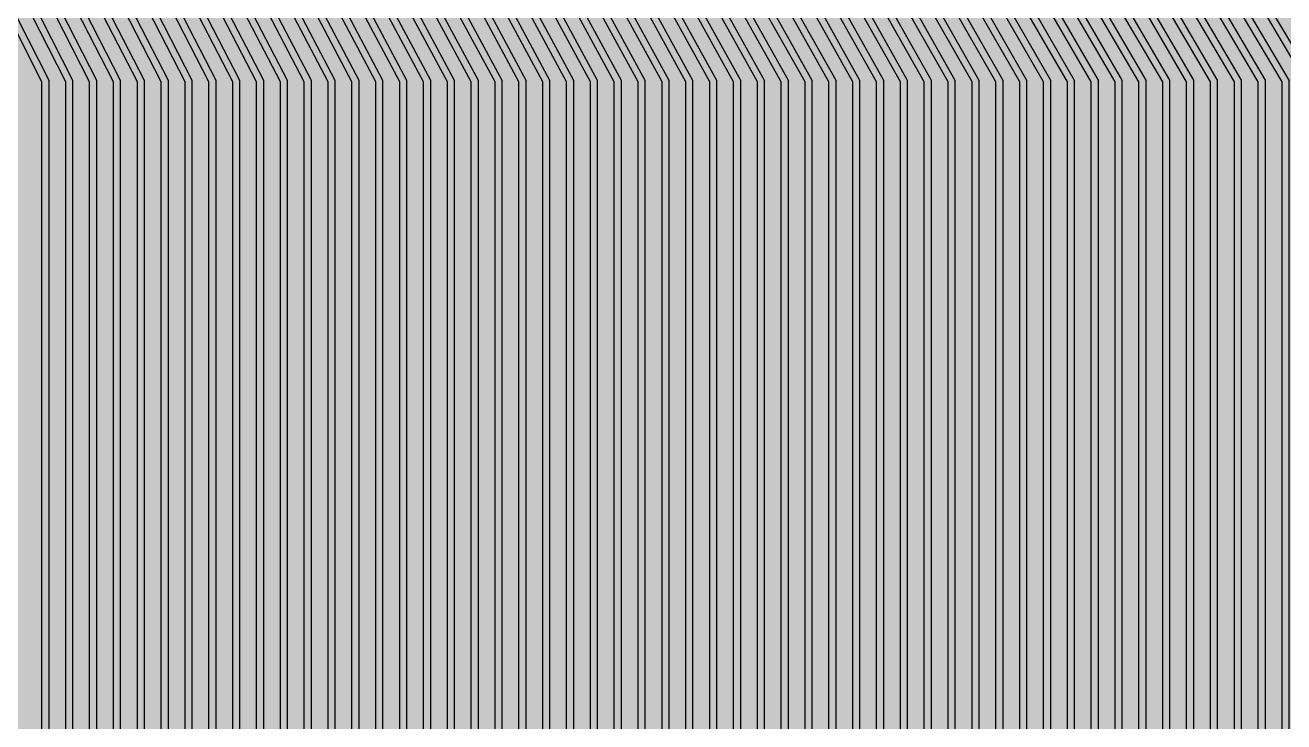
# Model space of a CAD drawing. Header units: metres. Extents: x -7231 to 10969, y -37556 to 1873.
# Drawn here: x 3728.6 to 4098, y -2220.2 to -2015.5 of the extents above; entities that cross this region are included whole.
import ezdxf

# ---------------------------------------------------------------- set-up
doc = ezdxf.new("R2010")
doc.units = ezdxf.units.M
doc.layers.add('Metal1', color=4, linetype='CONTINUOUS')
doc.layers.add('Polyimide', color=7, linetype='CONTINUOUS')

msp = doc.modelspace()

# ---------------------------------------------------------------- hatches: boundary and pattern name
at = {"layer": 'Polyimide'}
msp.add_hatch(color=7, dxfattribs=at).paths.add_polyline_path([(4065.69, -468), (4066.67, -501.99), (4068.51, -535.99), (4071.41, -569.99), (4075.54, -603.99), (4081.04, -637.99), (4088.01, -671.99), (4096.52, -705.98), (4106.62, -739.98), (4118.33, -773.98), (4131.63, -807.98), (4146.49, -841.98), (4162.87, -875.98), (4180.68, -909.97), (4199.83, -943.97), (4220.22, -977.97), (4241.73, -1011.97), (4264.21, -1045.97), (4287.52, -1079.96), (4311.51, -1113.96), (4336.01, -1147.96), (4360.86, -1181.96), (4385.88, -1215.96), (4410.89, -1249.96), (4435.74, -1283.95), (4460.24, -1317.95), (4484.23, -1351.95), (4507.54, -1385.95), (4530.02, -1419.95), (4551.53, -1453.94), (4571.92, -1487.94), (4591.07, -1521.94), (4608.88, -1555.94), (4625.26, -1589.94), (4640.12, -1623.94), (4653.42, -1657.93), (4665.13, -1691.93), (4675.23, -1725.93), (4683.74, -1759.93), (4690.71, -1793.93), (4696.21, -1827.93), (4700.34, -1861.92), (4703.24, -1895.92), (4705.08, -1929.92), (4706.06, -1963.92), (4706.44, -1997.92), (4706.5, -2031.91), (4706.5, -4793.02), (4709.95, -4838.39), (4720.22, -4882.71), (4737.08, -4924.98), (4760.13, -4964.2), (4788.85, -4999.49), (4822.58, -5030.03), (4860.53, -5055.12), (4901.85, -5074.18), (4901.85, -5074.18), (4970.68, -5105.23), (5034.7, -5145.26), (5092.76, -5193.54), (5143.8, -5249.19), (5186.89, -5311.2), (5221.24, -5378.44), (5246.23, -5449.69), (5261.41, -5523.66), (5266.5, -5599), (5261.41, -5674.34), (5246.23, -5748.31), (5221.24, -5819.56), (5186.89, -5886.8), (5143.8, -5948.81), (5092.76, -6004.46), (5034.7, -6052.74), (4970.68, -6092.77), (4901.85, -6123.82), (4860.53, -6142.88), (4822.58, -6167.97), (4788.85, -6198.51), (4760.13, -6233.8), (4737.08, -6273.02), (4720.22, -6315.29), (4709.95, -6359.61), (4706.5, -6404.98), (4706.5, -9221.52), (4709.95, -9266.88), (4720.22, -9311.21), (4737.08, -9353.47), (4760.13, -9392.7), (4788.85, -9427.98), (4822.58, -9458.52), (4860.53, -9483.61), (4901.85, -9502.67), (4970.68, -9533.72), (5034.7, -9573.75), (5092.76, -9622.03), (5143.8, -9677.68), (5186.89, -9739.69), (5221.24, -9806.94), (5246.23, -9878.19), (5261.41, -9952.16), (5266.5, -10027.49), (5261.41, -10102.83), (5246.23, -10176.8), (5221.24, -10248.05), (5186.89, -10315.3), (5143.8, -10377.31), (5092.76, -10432.96), (5034.7, -10481.24), (4970.68, -10521.27), (4901.85, -10552.32), (4860.53, -10571.38), (4822.58, -10596.46), (4788.85, -10627), (4760.13, -10662.29), (4737.08, -10701.52), (4720.22, -10743.78), (4709.95, -10788.1), (4706.5, -10833.47), (4706.5, -13650.01), (4709.95, -13695.38), (4720.22, -13739.7), (4737.08, -13781.96), (4760.13, -13821.19), (4788.85, -13856.48), (4822.58, -13887.02), (4860.53, -13912.11), (4901.85, -13931.17), (4970.68, -13962.22), (5034.7, -14002.25), (5092.76, -14050.53), (5143.8, -14106.18), (5186.89, -14168.19), (5221.24, -14235.43), (5246.23, -14306.68), (5261.41, -14380.65), (5266.5, -14455.99), (5261.41, -14531.33), (5246.23, -14605.29), (5221.24, -14676.55), (5186.89, -14743.79), (5143.8, -14805.8), (5092.76, -14861.45), (5034.7, -14909.73), (4970.68, -14949.76), (4901.85, -14980.81), (4860.53, -14999.87), (4822.58, -15024.96), (4788.85, -15055.5), (4760.13, -15090.79), (4737.08, -15130.01), (4720.22, -15172.27), (4709.95, -15216.6), (4706.5, -15261.97), (4706.5, -15455.99), (4720.95, -15750.04), (4764.14, -16041.26), (4835.68, -16326.84), (4934.86, -16604.04), (5060.74, -16870.18), (5212.09, -17122.7), (5387.47, -17359.17), (5585.18, -17577.31), (5803.32, -17775.02), (6039.79, -17950.4), (6292.31, -18101.75), (6558.45, -18227.63), (6835.65, -18326.81), (7121.23, -18398.34), (7412.45, -18441.54), (7706.5, -18455.99), (9969.01, -18455.99), (10047.42, -18459.84), (10125.08, -18471.36), (10201.23, -18490.44), (10275.15, -18516.89), (10346.12, -18550.45), (10413.46, -18590.81), (10476.52, -18637.58), (10534.69, -18690.3), (10587.41, -18748.47), (10634.18, -18811.53), (10674.54, -18878.87), (10708.11, -18949.84), (10734.56, -19023.76), (10753.63, -19099.92), (10765.15, -19177.58), (10769.01, -19255.99), (10769.01, -20895.8), (10730.24, -20951.41), (10694.6, -21009.08), (10662.21, -21068.63), (10633.17, -21129.89), (10607.55, -21192.66), (10585.45, -21256.74), (10566.93, -21321.96), (10552.05, -21388.09), (10540.84, -21454.95), (10533.35, -21522.33), (10529.6, -21590.02), (10529.6, -21657.81), (10533.35, -21725.5), (10540.84, -21792.87), (10552.05, -21859.73), (10566.93, -21925.87), (10585.45, -21991.08), (10607.55, -22055.17), (10633.17, -22117.94), (10662.21, -22179.19), (10694.6, -22238.74), (10730.24, -22296.41), (10769.01, -22352.03), (10769.01, -32454.24), (10728.74, -32510.49), (10691.72, -32568.92), (10658.05, -32629.35), (10627.85, -32691.58), (10601.2, -32755.42), (10578.21, -32820.67), (10558.93, -32887.1), (10543.44, -32954.52), (10531.77, -33022.71), (10523.97, -33091.44), (10520.07, -33160.51), (10520.07, -33229.69), (10523.97, -33298.75), (10531.77, -33367.49), (10543.44, -33435.67), (10558.93, -33503.09), (10578.21, -33569.53), (10601.2, -33634.77), (10627.85, -33698.61), (10658.05, -33760.85), (10691.72, -33821.28), (10728.74, -33879.71), (10769.01, -33935.96), (10769.01, -36556), (10765.15, -36634.41), (10753.63, -36712.07), (10734.56, -36788.23), (10708.11, -36862.15), (10674.54, -36933.12), (10634.18, -37000.46), (10587.41, -37063.51), (10534.69, -37121.69), (10476.52, -37174.41), (10413.46, -37221.18), (10346.12, -37261.54), (10275.15, -37295.1), (10201.23, -37321.55), (10125.08, -37340.63), (10047.42, -37352.15), (9969.01, -37356), (-6231.01, -37356), (-6309.42, -37352.15), (-6387.08, -37340.63), (-6463.23, -37321.55), (-6537.15, -37295.1), (-6608.12, -37261.54), (-6675.46, -37221.18), (-6738.52, -37174.41), (-6796.69, -37121.69), (-6849.41, -37063.51), (-6896.18, -37000.46), (-6936.54, -36933.12), (-6970.11, -36862.15), (-6996.56, -36788.23), (-7015.63, -36712.07), (-7027.15, -36634.41), (-7031.01, -36556), (-7031.01, -33936), (-6990.74, -33879.75), (-6953.7, -33821.31), (-6920.03, -33760.88), (-6889.82, -33698.64), (-6863.18, -33634.8), (-6840.18, -33569.55), (-6820.9, -33503.11), (-6805.4, -33435.69), (-6793.74, -33367.49), (-6785.94, -33298.75), (-6782.03, -33229.68), (-6782.03, -33160.5), (-6785.94, -33091.43), (-6793.74, -33022.69), (-6805.4, -32954.5), (-6820.9, -32887.07), (-6840.18, -32820.63), (-6863.18, -32755.39), (-6889.82, -32691.54), (-6920.03, -32629.3), (-6953.7, -32568.87), (-6990.74, -32510.43), (-7031.01, -32454.18), (-7031.01, -22364.83), (-6990.74, -22308.58), (-6953.7, -22250.14), (-6920.03, -22189.71), (-6889.82, -22127.47), (-6863.18, -22063.62), (-6840.18, -21998.38), (-6820.9, -21931.94), (-6805.4, -21864.51), (-6793.74, -21796.32), (-6785.94, -21727.58), (-6782.03, -21658.51), (-6782.03, -21589.33), (-6785.94, -21520.26), (-6793.74, -21451.52), (-6805.4, -21383.32), (-6820.9, -21315.9), (-6840.18, -21249.46), (-6863.18, -21184.21), (-6889.82, -21120.37), (-6920.03, -21058.13), (-6953.7, -20997.7), (-6990.74, -20939.26), (-7031.01, -20883.01), (-7031.01, -19255.99), (-7027.15, -19177.58), (-7015.63, -19099.92), (-6996.56, -19023.76), (-6970.11, -18949.84), (-6936.54, -18878.87), (-6896.18, -18811.53), (-6849.41, -18748.47), (-6796.69, -18690.3), (-6738.52, -18637.58), (-6675.46, -18590.81), (-6608.12, -18550.45), (-6537.15, -18516.89), (-6463.23, -18490.44), (-6387.08, -18471.36), (-6309.42, -18459.84), (-6231.01, -18455.99), (-3968.5, -18455.99), (-3674.45, -18441.54), (-3383.23, -18398.34), (-3097.65, -18326.81), (-2820.45, -18227.63), (-2554.31, -18101.75), (-2301.79, -17950.4), (-2065.32, -17775.02), (-1847.18, -17577.31), (-1649.47, -17359.17), (-1474.09, -17122.7), (-1322.74, -16870.18), (-1196.86, -16604.04), (-1097.68, -16326.84), (-1026.14, -16041.26), (-982.95, -15750.04), (-968.5, -15455.99), (-968.5, -15261.97), (-971.95, -15216.6), (-982.22, -15172.27), (-999.08, -15130.01), (-1022.13, -15090.79), (-1050.85, -15055.5), (-1084.58, -15024.96), (-1122.53, -14999.87), (-1163.85, -14980.81), (-1232.68, -14949.76), (-1296.7, -14909.73), (-1354.76, -14861.45), (-1405.8, -14805.8), (-1448.89, -14743.79), (-1483.24, -14676.55), (-1508.23, -14605.29), (-1523.41, -14531.33), (-1528.5, -14455.99), (-1523.41, -14380.65), (-1508.23, -14306.68), (-1483.24, -14235.43), (-1448.89, -14168.19), (-1405.8, -14106.18), (-1354.76, -14050.53), (-1296.7, -14002.25), (-1232.68, -13962.22), (-1163.85, -13931.17), (-1122.53, -13912.11), (-1084.58, -13887.02), (-1050.85, -13856.48), (-1022.13, -13821.19), (-999.08, -13781.96), (-982.22, -13739.7), (-971.95, -13695.38), (-968.5, -13650.01), (-968.5, -12309.64), (-971.95, -12264.27), (-982.22, -12219.94), (-999.08, -12177.68), (-1022.13, -12138.46), (-1050.85, -12103.17), (-1084.58, -12072.63), (-1122.53, -12047.54), (-1163.85, -12028.48), (-1232.68, -11997.43), (-1296.7, -11957.4), (-1354.76, -11909.12), (-1405.8, -11853.47), (-1448.89, -11791.46), (-1483.24, -11724.22), (-1508.23, -11652.96), (-1523.41, -11579), (-1528.5, -11503.66), (-1523.41, -11428.32), (-1508.23, -11354.35), (-1483.24, -11283.1), (-1448.89, -11215.86), (-1405.8, -11153.85), (-1354.76, -11098.2), (-1296.7, -11049.92), (-1232.68, -11009.89), (-1163.85, -10978.84), (-1122.53, -10959.78), (-1084.58, -10934.69), (-1050.85, -10904.15), (-1022.13, -10868.86), (-999.08, -10829.63), (-982.22, -10787.37), (-971.95, -10743.05), (-968.5, -10697.68), (-968.5, -9357.31), (-971.95, -9311.94), (-982.22, -9267.62), (-999.08, -9225.35), (-1022.13, -9186.13), (-1050.85, -9150.84), (-1084.58, -9120.3), (-1122.53, -9095.21), (-1163.85, -9076.15), (-1163.85, -9076.15), (-1232.68, -9045.1), (-1296.7, -9005.07), (-1354.76, -8956.79), (-1405.8, -8901.14), (-1448.89, -8839.13), (-1483.24, -8771.89), (-1508.23, -8700.64), (-1523.41, -8626.67), (-1528.5, -8551.33), (-1523.41, -8475.99), (-1508.23, -8402.02), (-1483.24, -8330.77), (-1448.89, -8263.53), (-1405.8, -8201.52), (-1354.76, -8145.87), (-1296.7, -8097.59), (-1232.68, -8057.56), (-1163.85, -8026.51), (-1163.85, -8026.51), (-1122.53, -8007.45), (-1084.58, -7982.36), (-1050.85, -7951.82), (-1022.13, -7916.53), (-999.08, -7877.31), (-982.22, -7835.04), (-971.95, -7790.72), (-968.5, -7745.35), (-968.5, -6404.98), (-971.95, -6359.61), (-982.22, -6315.29), (-999.08, -6273.02), (-1022.13, -6233.8), (-1050.85, -6198.51), (-1084.58, -6167.97), (-1122.53, -6142.88), (-1163.85, -6123.82), (-1163.85, -6123.82), (-1232.68, -6092.77), (-1296.7, -6052.74), (-1354.76, -6004.46), (-1405.8, -5948.81), (-1448.89, -5886.8), (-1483.24, -5819.56), (-1508.23, -5748.31), (-1523.41, -5674.34), (-1528.5, -5599), (-1523.41, -5523.66), (-1508.23, -5449.69), (-1483.24, -5378.44), (-1448.89, -5311.2), (-1405.8, -5249.19), (-1354.76, -5193.54), (-1296.7, -5145.26), (-1232.68, -5105.23), (-1163.85, -5074.18), (-1163.85, -5074.18), (-1122.53, -5055.12), (-1084.58, -5030.03), (-1050.85, -4999.49), (-1022.13, -4964.2), (-999.08, -4924.98), (-982.22, -4882.71), (-971.95, -4838.39), (-968.5, -4793.02), (-968.5, -2031.91), (-968.44, -1997.92), (-968.06, -1963.92), (-967.05, -1929.92), (-965.18, -1895.92), (-962.22, -1861.92), (-958.01, -1827.93), (-952.41, -1793.93), (-945.31, -1759.93), (-936.64, -1725.93), (-926.35, -1691.93), (-914.43, -1657.93), (-900.88, -1623.94), (-885.74, -1589.94), (-869.05, -1555.94), (-850.91, -1521.94), (-831.4, -1487.94), (-810.63, -1453.94), (-788.72, -1419.95), (-765.82, -1385.95), (-742.07, -1351.95), (-717.63, -1317.95), (-692.67, -1283.95), (-667.36, -1249.96), (-641.88, -1215.96), (-616.39, -1181.96), (-591.08, -1147.96), (-566.12, -1113.96), (-541.68, -1079.96), (-517.93, -1045.97), (-495.03, -1011.97), (-473.12, -977.97), (-452.35, -943.97), (-432.84, -909.97), (-414.7, -875.98), (-398.01, -841.98), (-382.87, -807.98), (-369.32, -773.98), (-357.4, -739.98), (-347.11, -705.98), (-338.44, -671.99), (-331.34, -637.99), (-325.74, -603.99), (-321.53, -569.99), (-318.57, -535.99), (-316.7, -501.99), (-315.69, -468), (-315.31, -434), (-315.25, -400), (-315.25, 401), (-315.25, 451), (-315.25, 1644), (-270.25, 1644), (-270.03, 1637.13), (-269.35, 1630.29), (-268.23, 1623.52), (-266.67, 1616.82), (-264.68, 1610.25), (-262.26, 1603.82), (-259.42, 1597.56), (-256.18, 1591.5), (-252.55, 1585.67), (-248.55, 1580.08), (-244.19, 1574.77), (-239.5, 1569.75), (-234.48, 1565.06), (-229.17, 1560.7), (-223.58, 1556.7), (-217.75, 1553.07), (-211.69, 1549.83), (-205.43, 1546.99), (-199, 1544.57), (-192.43, 1542.58), (-185.73, 1541.02), (-178.96, 1539.9), (-172.12, 1539.22), (-165.25, 1539), (-158.38, 1539.22), (-151.54, 1539.9), (-144.77, 1541.02), (-138.07, 1542.58), (-131.5, 1544.57), (-125.07, 1546.99), (-118.81, 1549.83), (-112.75, 1553.07), (-106.92, 1556.7), (-101.33, 1560.7), (-96.02, 1565.06), (-91, 1569.75), (-86.31, 1574.77), (-81.95, 1580.08), (-77.95, 1585.67), (-74.32, 1591.5), (-71.08, 1597.56), (-68.24, 1603.82), (-65.82, 1610.25), (-63.83, 1616.82), (-62.27, 1623.52), (-61.15, 1630.29), (-60.47, 1637.13), (-60.25, 1644), (1853, 1644), (1853, 1573), (3815.25, 1573), (3815.46, 1579.54), (3816.11, 1586.05), (3817.17, 1592.51), (3818.66, 1598.88), (3820.56, 1605.14), (3822.86, 1611.27), (3825.56, 1617.23), (3828.65, 1623), (3832.1, 1628.56), (3835.91, 1633.88), (3840.07, 1638.93), (3844.54, 1643.71), (3849.32, 1648.18), (3854.37, 1652.34), (3859.69, 1656.15), (3865.25, 1659.6), (3871.02, 1662.69), (3876.98, 1665.39), (3883.11, 1667.69), (3889.37, 1669.59), (3895.74, 1671.08), (3902.2, 1672.14), (3908.71, 1672.79), (3915.25, 1673), (3921.79, 1672.79), (3928.3, 1672.14), (3934.76, 1671.08), (3941.13, 1669.59), (3947.39, 1667.69), (3953.52, 1665.39), (3959.48, 1662.69), (3965.25, 1659.6), (3970.81, 1656.15), (3976.13, 1652.34), (3981.18, 1648.18), (3985.96, 1643.71), (3990.43, 1638.93), (3994.59, 1633.88), (3998.4, 1628.56), (4001.85, 1623), (4004.94, 1617.23), (4007.64, 1611.27), (4009.94, 1605.14), (4011.84, 1598.88), (4013.33, 1592.51), (4014.39, 1586.05), (4015.04, 1579.54), (4015.25, 1573), (4065.25, 1573), (4065.25, 451), (4065.25, 401), (4065.25, -400), (4065.31, -434), (4065.69, -468)])

# ---------------------------------------------------------------- linework, layer by layer
at = {"layer": 'Metal1'}
for points in [[(3733.5, -16631.91), (3733.5, -2032.15), (3711.39, -1988.35), (3689.18, -1944.33), (3666.96, -1900.31), (3644.75, -1856.29), (3622.54, -1812.27), (3600.32, -1768.25), (3578.15, -1724.23), (3556.51, -1680.2), (3535.52, -1636.17), (3515.18, -1592.14), (3495.47, -1548.11), (3476.4, -1504.08), (3457.94, -1460.05), (3440.09, -1416.02), (3422.85, -1371.99)], [(3424.72, -1371.27), (3441.95, -1415.28), (3459.79, -1459.29), (3478.23, -1503.29), (3497.3, -1547.3), (3517, -1591.31), (3537.33, -1635.32), (3558.31, -1679.33), (3579.94, -1723.34), (3602.11, -1767.35), (3624.32, -1811.37), (3646.54, -1855.39), (3668.75, -1899.41), (3690.96, -1943.43), (3713.18, -1987.45), (3735.5, -2031.68), (3735.5, -16631.91)], [(3740.5, -16631.91), (3740.5, -2032.15), (3718.3, -1988.35), (3695.99, -1944.33), (3673.68, -1900.31), (3651.37, -1856.29), (3629.06, -1812.27), (3606.75, -1768.25), (3584.48, -1724.23), (3562.74, -1680.2), (3541.66, -1636.17), (3521.23, -1592.14), (3501.44, -1548.11), (3482.29, -1504.08), (3463.75, -1460.05), (3445.83, -1416.02), (3428.51, -1371.99)], [(3430.38, -1371.27), (3447.68, -1415.28), (3465.6, -1459.28), (3484.12, -1503.29), (3503.27, -1547.3), (3523.05, -1591.31), (3543.47, -1635.32), (3564.54, -1679.32), (3586.27, -1723.33), (3608.53, -1767.35), (3630.84, -1811.37), (3653.15, -1855.39), (3675.46, -1899.41), (3697.77, -1943.42), (3720.08, -1987.44), (3742.5, -2031.68), (3742.5, -16631.91)], [(3747.5, -16631.91), (3747.5, -2032.15), (3725.2, -1988.35), (3702.8, -1944.33), (3680.39, -1900.31), (3657.98, -1856.29), (3635.58, -1812.27), (3613.17, -1768.25), (3590.81, -1724.23), (3568.98, -1680.2), (3547.81, -1636.17), (3527.29, -1592.14), (3507.42, -1548.11), (3488.18, -1504.08), (3469.56, -1460.05), (3451.56, -1416.02), (3434.17, -1371.99)], [(3436.03, -1371.27), (3453.42, -1415.28), (3471.41, -1459.28), (3490.01, -1503.29), (3509.24, -1547.3), (3529.11, -1591.31), (3549.62, -1635.32), (3570.78, -1679.32), (3592.6, -1723.33), (3614.95, -1767.35), (3637.36, -1811.37), (3659.77, -1855.38), (3682.17, -1899.4), (3704.58, -1943.42), (3726.99, -1987.44), (3749.5, -2031.67), (3749.5, -16631.91)], [(3754.5, -16631.91), (3754.5, -2032.16), (3732.11, -1988.35), (3709.61, -1944.33), (3687.1, -1900.31), (3664.6, -1856.29), (3642.1, -1812.27), (3619.6, -1768.26), (3597.14, -1724.23), (3575.21, -1680.2), (3553.95, -1636.17), (3533.35, -1592.14), (3513.39, -1548.11), (3494.07, -1504.08), (3475.37, -1460.05), (3457.3, -1416.02), (3439.83, -1371.99)], [(3441.69, -1371.27), (3459.15, -1415.27), (3477.22, -1459.28), (3495.9, -1503.29), (3515.22, -1547.3), (3535.17, -1591.31), (3555.76, -1635.31), (3577.01, -1679.32), (3598.92, -1723.33), (3621.38, -1767.35), (3643.88, -1811.36), (3666.38, -1855.38), (3688.88, -1899.4), (3711.39, -1943.42), (3733.89, -1987.44), (3756.5, -2031.67), (3756.5, -16631.91)], [(3761.5, -16631.91), (3761.5, -2032.16), (3739.01, -1988.35), (3716.41, -1944.33), (3693.82, -1900.31), (3671.22, -1856.3), (3648.62, -1812.28), (3626.02, -1768.26), (3603.47, -1724.23), (3581.45, -1680.2), (3560.1, -1636.17), (3539.41, -1592.14), (3519.36, -1548.11), (3499.96, -1504.08), (3481.18, -1460.05), (3463.03, -1416.02), (3445.49, -1371.99)], [(3447.35, -1371.26), (3464.88, -1415.27), (3483.03, -1459.28), (3501.79, -1503.29), (3521.19, -1547.3), (3541.22, -1591.3), (3561.91, -1635.31), (3583.25, -1679.32), (3605.25, -1723.33), (3627.8, -1767.34), (3650.4, -1811.36), (3673, -1855.38), (3695.6, -1899.4), (3718.19, -1943.42), (3740.79, -1987.44), (3763.5, -2031.67), (3763.5, -16631.91)], [(3768.5, -16631.91), (3768.5, -2032.16), (3745.97, -1988.35), (3723.34, -1944.33), (3700.7, -1900.31), (3678.07, -1856.3), (3655.43, -1812.28), (3632.79, -1768.26), (3610.2, -1724.23), (3588.15, -1680.2), (3566.76, -1636.17), (3546.03, -1592.14), (3525.95, -1548.11), (3506.51, -1504.08), (3487.71, -1460.05), (3469.52, -1416.02), (3451.95, -1371.99)], [(3453.82, -1371.26), (3471.38, -1415.27), (3489.55, -1459.28), (3508.35, -1503.29), (3527.78, -1547.3), (3547.85, -1591.3), (3568.56, -1635.31), (3589.94, -1679.32), (3611.98, -1723.33), (3634.57, -1767.34), (3657.21, -1811.36), (3679.84, -1855.38), (3702.48, -1899.4), (3725.12, -1943.42), (3747.75, -1987.44), (3770.5, -2031.67), (3770.5, -16631.91)], [(3775.5, -16631.91), (3775.5, -2032.16), (3753.13, -1988.35), (3730.64, -1944.33), (3708.16, -1900.31), (3685.68, -1856.29), (3663.2, -1812.27), (3640.71, -1768.25), (3618.27, -1724.23), (3596.37, -1680.2), (3575.13, -1636.17), (3554.54, -1592.14), (3534.6, -1548.11), (3515.29, -1504.08), (3496.61, -1460.05), (3478.55, -1416.02), (3461.1, -1371.99)], [(3462.96, -1371.27), (3480.4, -1415.27), (3498.46, -1459.28), (3517.13, -1503.29), (3536.42, -1547.3), (3556.35, -1591.31), (3576.93, -1635.31), (3598.16, -1679.32), (3620.06, -1723.33), (3642.49, -1767.35), (3664.98, -1811.36), (3687.46, -1855.38), (3709.94, -1899.4), (3732.43, -1943.42), (3754.91, -1987.44), (3777.5, -2031.67), (3777.5, -16631.91)], [(3782.5, -16631.91), (3782.5, -2032.16), (3760.03, -1988.35), (3737.45, -1944.33), (3714.87, -1900.31), (3692.3, -1856.29), (3669.72, -1812.28), (3647.14, -1768.26), (3624.6, -1724.23), (3602.6, -1680.2), (3581.27, -1636.17), (3560.6, -1592.14), (3540.57, -1548.11), (3521.18, -1504.08), (3502.42, -1460.05), (3484.28, -1416.02), (3466.76, -1371.99)], [(3468.62, -1371.26), (3486.14, -1415.27), (3504.26, -1459.28), (3523.01, -1503.29), (3542.39, -1547.3), (3562.41, -1591.3), (3583.08, -1635.31), (3604.4, -1679.32), (3626.39, -1723.33), (3648.92, -1767.34), (3671.5, -1811.36), (3694.08, -1855.38), (3716.65, -1899.4), (3739.23, -1943.42), (3761.81, -1987.44), (3784.5, -2031.67), (3784.5, -16631.91)], [(3789.5, -16631.91), (3789.5, -2032.16), (3766.94, -1988.35), (3744.26, -1944.33), (3721.59, -1900.32), (3698.91, -1856.3), (3676.24, -1812.28), (3653.56, -1768.26), (3630.93, -1724.23), (3608.84, -1680.21), (3587.42, -1636.18), (3566.65, -1592.15), (3546.54, -1548.12), (3527.07, -1504.08), (3508.23, -1460.05), (3490.02, -1416.02), (3472.42, -1371.99)], [(3474.28, -1371.26), (3491.87, -1415.27), (3510.07, -1459.28), (3528.9, -1503.29), (3548.37, -1547.3), (3568.47, -1591.3), (3589.22, -1635.31), (3610.63, -1679.32), (3632.72, -1723.33), (3655.34, -1767.34), (3678.02, -1811.36), (3700.69, -1855.38), (3723.37, -1899.4), (3746.04, -1943.42), (3768.71, -1987.44), (3791.5, -2031.67), (3791.5, -16631.91)], [(3796.5, -16631.91), (3796.5, -2032.16), (3773.84, -1988.36), (3751.07, -1944.34), (3728.3, -1900.32), (3705.53, -1856.3), (3682.76, -1812.28), (3659.99, -1768.26), (3637.26, -1724.24), (3615.08, -1680.21), (3593.56, -1636.18), (3572.71, -1592.15), (3552.51, -1548.12), (3532.96, -1504.09), (3514.04, -1460.06), (3495.75, -1416.03), (3478.08, -1372)], [(3479.94, -1371.26), (3497.6, -1415.27), (3515.88, -1459.28), (3534.79, -1503.29), (3554.34, -1547.29), (3574.52, -1591.3), (3595.37, -1635.31), (3616.87, -1679.32), (3639.04, -1723.33), (3661.77, -1767.34), (3684.54, -1811.36), (3707.31, -1855.38), (3730.08, -1899.4), (3752.85, -1943.42), (3775.62, -1987.44), (3798.5, -2031.67), (3798.5, -16631.91)], [(3803.5, -16631.91), (3803.5, -2032.16), (3780.75, -1988.36), (3757.88, -1944.34), (3735.01, -1900.32), (3712.15, -1856.3), (3689.28, -1812.28), (3666.41, -1768.26), (3643.59, -1724.24), (3621.31, -1680.21), (3599.71, -1636.18), (3578.77, -1592.15), (3558.49, -1548.12), (3538.85, -1504.09), (3519.85, -1460.06), (3501.48, -1416.03), (3483.74, -1372)], [(3485.6, -1371.26), (3503.33, -1415.27), (3521.69, -1459.28), (3540.68, -1503.28), (3560.31, -1547.29), (3580.58, -1591.3), (3601.51, -1635.31), (3623.1, -1679.32), (3645.37, -1723.33), (3668.19, -1767.34), (3691.06, -1811.36), (3713.92, -1855.38), (3736.79, -1899.4), (3759.65, -1943.42), (3782.52, -1987.43), (3805.5, -2031.67), (3805.5, -16631.91)], [(3810.5, -16631.91), (3810.5, -2032.16), (3787.65, -1988.36), (3764.69, -1944.34), (3741.73, -1900.32), (3718.76, -1856.3), (3695.8, -1812.28), (3672.84, -1768.26), (3649.92, -1724.24), (3627.55, -1680.21), (3605.85, -1636.18), (3584.83, -1592.15), (3564.46, -1548.12), (3544.74, -1504.09), (3525.66, -1460.06), (3507.22, -1416.03), (3489.4, -1372)], [(3491.25, -1371.26), (3509.07, -1415.27), (3527.5, -1459.27), (3546.57, -1503.28), (3566.28, -1547.29), (3586.64, -1591.3), (3607.65, -1635.31), (3629.34, -1679.31), (3651.7, -1723.32), (3674.61, -1767.34), (3697.58, -1811.36), (3720.54, -1855.38), (3743.5, -1899.4), (3766.46, -1943.41), (3789.42, -1987.43), (3812.5, -2031.67), (3812.5, -16631.91)], [(3817.5, -16631.91), (3817.5, -2032.16), (3794.56, -1988.36), (3771.5, -1944.34), (3748.44, -1900.32), (3725.38, -1856.3), (3702.32, -1812.28), (3679.27, -1768.26), (3656.25, -1724.24), (3633.79, -1680.21), (3612, -1636.18), (3590.89, -1592.15), (3570.43, -1548.12), (3550.63, -1504.09), (3531.48, -1460.06), (3512.95, -1416.03), (3495.06, -1372)], [(3496.91, -1371.26), (3514.8, -1415.27), (3533.31, -1459.27), (3552.46, -1503.28), (3572.25, -1547.29), (3592.69, -1591.3), (3613.8, -1635.31), (3635.57, -1679.31), (3658.03, -1723.32), (3681.04, -1767.34), (3704.1, -1811.36), (3727.15, -1855.37), (3750.21, -1899.39), (3773.27, -1943.41), (3796.33, -1987.43), (3819.5, -2031.67), (3819.5, -16631.91)], [(3824.5, -16631.91), (3824.5, -2032.16), (3801.46, -1988.36), (3778.31, -1944.34), (3755.15, -1900.32), (3732, -1856.3), (3708.85, -1812.28), (3685.69, -1768.27), (3662.58, -1724.24), (3640.02, -1680.21), (3618.15, -1636.18), (3596.94, -1592.15), (3576.41, -1548.12), (3556.52, -1504.09), (3537.29, -1460.06), (3518.69, -1416.03), (3500.71, -1372)], [(3502.57, -1371.26), (3520.53, -1415.26), (3539.12, -1459.27), (3558.35, -1503.28), (3578.22, -1547.29), (3598.75, -1591.3), (3619.94, -1635.3), (3641.81, -1679.31), (3664.36, -1723.32), (3687.46, -1767.34), (3710.62, -1811.35), (3733.77, -1855.37), (3756.92, -1899.39), (3780.08, -1943.41), (3803.23, -1987.43), (3826.5, -2031.67), (3826.5, -16631.91)], [(3831.5, -16631.91), (3831.5, -2032.16), (3808.37, -1988.36), (3785.12, -1944.34), (3761.87, -1900.32), (3738.62, -1856.31), (3715.37, -1812.29), (3692.12, -1768.27), (3668.91, -1724.24), (3646.26, -1680.21), (3624.29, -1636.18), (3603, -1592.15), (3582.38, -1548.12), (3562.41, -1504.09), (3543.1, -1460.06), (3524.42, -1416.03), (3506.37, -1372)], [(3508.23, -1371.26), (3526.27, -1415.26), (3544.93, -1459.27), (3564.24, -1503.28), (3584.2, -1547.29), (3604.81, -1591.29), (3626.09, -1635.3), (3648.04, -1679.31), (3670.69, -1723.32), (3693.89, -1767.33), (3717.14, -1811.35), (3740.39, -1855.37), (3763.63, -1899.39), (3786.88, -1943.41), (3810.13, -1987.43), (3833.5, -2031.67), (3833.5, -16631.91)], [(3838.5, -16631.91), (3838.5, -2032.16), (3815.27, -1988.36), (3791.93, -1944.35), (3768.58, -1900.33), (3745.23, -1856.31), (3721.89, -1812.29), (3698.54, -1768.27), (3675.24, -1724.24), (3652.5, -1680.22), (3630.44, -1636.19), (3609.06, -1592.16), (3588.35, -1548.13), (3568.3, -1504.09), (3548.91, -1460.06), (3530.15, -1416.03), (3512.03, -1372)], [(3513.89, -1371.25), (3532, -1415.26), (3550.74, -1459.27), (3570.13, -1503.28), (3590.17, -1547.29), (3610.86, -1591.29), (3632.23, -1635.3), (3654.28, -1679.31), (3677.01, -1723.32), (3700.31, -1767.33), (3723.66, -1811.35), (3747, -1855.37), (3770.35, -1899.39), (3793.69, -1943.41), (3817.04, -1987.43), (3840.5, -2031.67), (3840.5, -16631.91)], [(3845.5, -16631.91), (3845.5, -2032.16), (3822.18, -1988.37), (3798.73, -1944.35), (3775.29, -1900.33), (3751.85, -1856.31), (3728.41, -1812.29), (3704.97, -1768.27), (3681.57, -1724.25), (3658.73, -1680.22), (3636.58, -1636.19), (3615.12, -1592.16), (3594.33, -1548.13), (3574.2, -1504.1), (3554.72, -1460.07), (3535.89, -1416.04), (3517.69, -1372.01)], [(3519.55, -1371.25), (3537.73, -1415.26), (3556.55, -1459.27), (3576.02, -1503.28), (3596.14, -1547.28), (3616.92, -1591.29), (3638.38, -1635.3), (3660.51, -1679.31), (3683.34, -1723.32), (3706.73, -1767.33), (3730.17, -1811.35), (3753.62, -1855.37), (3777.06, -1899.39), (3800.5, -1943.41), (3823.94, -1987.43), (3847.5, -2031.67), (3847.5, -16631.91)], [(3852.5, -16631.91), (3852.5, -2032.17), (3829.08, -1988.37), (3805.54, -1944.35), (3782.01, -1900.33), (3758.47, -1856.31), (3734.93, -1812.29), (3711.39, -1768.27), (3687.9, -1724.25), (3664.97, -1680.22), (3642.73, -1636.19), (3621.18, -1592.16), (3600.3, -1548.13), (3580.09, -1504.1), (3560.53, -1460.07), (3541.62, -1416.04), (3523.35, -1372.01)], [(3525.2, -1371.25), (3543.46, -1415.26), (3562.36, -1459.27), (3581.91, -1503.27), (3602.11, -1547.28), (3622.98, -1591.29), (3644.52, -1635.3), (3666.75, -1679.31), (3689.67, -1723.31), (3713.16, -1767.33), (3736.69, -1811.35), (3760.23, -1855.37), (3783.77, -1899.39), (3807.31, -1943.41), (3830.84, -1987.42), (3854.5, -2031.66), (3854.5, -16631.91)], [(3859.5, -16631.91), (3859.5, -2032.17), (3835.99, -1988.37), (3812.35, -1944.35), (3788.72, -1900.33), (3765.09, -1856.31), (3741.45, -1812.29), (3717.82, -1768.27), (3694.23, -1724.25), (3671.2, -1680.22), (3648.88, -1636.19), (3627.23, -1592.16), (3606.27, -1548.13), (3585.98, -1504.1), (3566.34, -1460.07), (3547.36, -1416.04), (3529.01, -1372.01)], [(3530.86, -1371.25), (3549.2, -1415.26), (3568.17, -1459.27), (3587.8, -1503.27), (3608.08, -1547.28), (3629.03, -1591.29), (3650.66, -1635.3), (3672.98, -1679.3), (3696, -1723.31), (3719.58, -1767.33), (3743.21, -1811.35), (3766.85, -1855.37), (3790.48, -1899.38), (3814.11, -1943.4), (3837.75, -1987.42), (3861.5, -2031.66), (3861.5, -16631.91)], [(3866.5, -16631.91), (3866.5, -2032.17), (3842.95, -1988.37), (3819.28, -1944.35), (3795.6, -1900.33), (3771.93, -1856.31), (3748.26, -1812.29), (3724.59, -1768.27), (3700.96, -1724.25), (3677.9, -1680.22), (3655.53, -1636.19), (3633.86, -1592.16), (3612.86, -1548.13), (3592.53, -1504.1), (3572.87, -1460.07), (3553.85, -1416.04), (3535.48, -1372.01)], [(3537.33, -1371.25), (3555.69, -1415.26), (3574.7, -1459.26), (3594.35, -1503.27), (3614.67, -1547.28), (3635.66, -1591.29), (3657.32, -1635.3), (3679.68, -1679.3), (3702.73, -1723.31), (3726.35, -1767.33), (3750.02, -1811.35), (3773.69, -1855.36), (3797.37, -1899.38), (3821.04, -1943.4), (3844.71, -1987.42), (3868.5, -2031.66), (3868.5, -16631.91)], [(3873.5, -16631.91), (3873.5, -2032.17), (3850.1, -1988.37), (3826.58, -1944.35), (3803.06, -1900.33), (3779.55, -1856.31), (3756.03, -1812.29), (3732.51, -1768.27), (3709.03, -1724.25), (3686.12, -1680.22), (3663.9, -1636.19), (3642.36, -1592.16), (3621.5, -1548.13), (3601.31, -1504.1), (3581.77, -1460.07), (3562.87, -1416.04), (3544.62, -1372.01)], [(3546.47, -1371.25), (3564.72, -1415.26), (3583.6, -1459.27), (3603.13, -1503.27), (3623.32, -1547.28), (3644.17, -1591.29), (3665.69, -1635.3), (3687.9, -1679.31), (3710.8, -1723.32), (3734.27, -1767.33), (3757.79, -1811.35), (3781.31, -1855.37), (3804.83, -1899.39), (3828.35, -1943.41), (3851.86, -1987.42), (3875.5, -2031.66), (3875.5, -16631.91)], [(3880.5, -16631.91), (3880.5, -2032.17), (3857, -1988.37), (3833.39, -1944.35), (3809.78, -1900.33), (3786.16, -1856.31), (3762.55, -1812.29), (3738.93, -1768.27), (3715.36, -1724.25), (3692.36, -1680.22), (3670.05, -1636.19), (3648.42, -1592.16), (3627.48, -1548.13), (3607.2, -1504.1), (3587.58, -1460.07), (3568.61, -1416.04), (3550.28, -1372.01)], [(3552.13, -1371.25), (3570.45, -1415.26), (3589.41, -1459.27), (3609.02, -1503.27), (3629.29, -1547.28), (3650.22, -1591.29), (3671.84, -1635.3), (3694.14, -1679.3), (3717.13, -1723.31), (3740.7, -1767.33), (3764.31, -1811.35), (3787.92, -1855.37), (3811.54, -1899.38), (3835.15, -1943.4), (3858.77, -1987.42), (3882.5, -2031.66), (3882.5, -16631.91)], [(3887.5, -16631.91), (3887.5, -2032.17), (3863.91, -1988.37), (3840.2, -1944.35), (3816.49, -1900.33), (3792.78, -1856.31), (3769.07, -1812.29), (3745.36, -1768.27), (3721.69, -1724.25), (3698.59, -1680.22), (3676.19, -1636.19), (3654.48, -1592.16), (3633.45, -1548.13), (3613.09, -1504.1), (3593.39, -1460.07), (3574.34, -1416.04), (3555.94, -1372.01)], [(3557.79, -1371.25), (3576.18, -1415.26), (3595.22, -1459.26), (3614.91, -1503.27), (3635.26, -1547.28), (3656.28, -1591.29), (3677.98, -1635.3), (3700.37, -1679.3), (3723.46, -1723.31), (3747.12, -1767.33), (3770.83, -1811.35), (3794.54, -1855.36), (3818.25, -1899.38), (3841.96, -1943.4), (3865.67, -1987.42), (3889.5, -2031.66), (3889.5, -16631.91)], [(3894.5, -16631.91), (3894.5, -2032.17), (3870.81, -1988.37), (3847.01, -1944.35), (3823.2, -1900.33), (3799.4, -1856.31), (3775.59, -1812.3), (3751.79, -1768.28), (3728.02, -1724.25), (3704.83, -1680.22), (3682.34, -1636.19), (3660.54, -1592.16), (3639.42, -1548.13), (3618.98, -1504.1), (3599.2, -1460.07), (3580.08, -1416.04), (3561.6, -1372.01)], [(3563.45, -1371.25), (3581.92, -1415.26), (3601.03, -1459.26), (3620.8, -1503.27), (3641.23, -1547.28), (3662.34, -1591.29), (3684.12, -1635.29), (3706.61, -1679.3), (3729.79, -1723.31), (3753.54, -1767.33), (3777.35, -1811.34), (3801.16, -1855.36), (3824.96, -1899.38), (3848.77, -1943.4), (3872.57, -1987.42), (3896.5, -2031.66), (3896.5, -16631.91)], [(3901.5, -16631.91), (3901.5, -2032.17), (3877.72, -1988.37), (3853.82, -1944.35), (3829.92, -1900.33), (3806.01, -1856.32), (3782.11, -1812.3), (3758.21, -1768.28), (3734.35, -1724.25), (3711.07, -1680.22), (3688.48, -1636.19), (3666.6, -1592.16), (3645.4, -1548.13), (3624.87, -1504.1), (3605.01, -1460.07), (3585.81, -1416.04), (3567.26, -1372.01)], [(3569.11, -1371.25), (3587.65, -1415.25), (3606.84, -1459.26), (3626.69, -1503.27), (3647.2, -1547.28), (3668.39, -1591.28), (3690.27, -1635.29), (3712.84, -1679.3), (3736.12, -1723.31), (3759.97, -1767.32), (3783.87, -1811.34), (3807.77, -1855.36), (3831.67, -1899.38), (3855.58, -1943.4), (3879.48, -1987.42), (3903.5, -2031.66), (3903.5, -16631.91)], [(3908.5, -16631.91), (3908.5, -2032.17), (3884.62, -1988.37), (3860.63, -1944.36), (3836.63, -1900.34), (3812.63, -1856.32), (3788.63, -1812.3), (3764.64, -1768.28), (3740.68, -1724.25), (3717.3, -1680.23), (3694.63, -1636.2), (3672.65, -1592.17), (3651.37, -1548.13), (3630.76, -1504.1), (3610.82, -1460.07), (3591.54, -1416.04), (3572.92, -1372.01)], [(3574.77, -1371.24), (3593.38, -1415.25), (3612.65, -1459.26), (3632.58, -1503.27), (3653.17, -1547.28), (3674.45, -1591.28), (3696.41, -1635.29), (3719.08, -1679.3), (3742.45, -1723.31), (3766.39, -1767.32), (3790.39, -1811.34), (3814.39, -1855.36), (3838.39, -1899.38), (3862.38, -1943.4), (3886.38, -1987.42), (3910.5, -2031.66), (3910.5, -16631.91)], [(3915.5, -16631.91), (3915.5, -2032.17), (3891.53, -1988.38), (3867.44, -1944.36), (3843.34, -1900.34), (3819.25, -1856.32), (3795.16, -1812.3), (3771.06, -1768.28), (3747.01, -1724.26), (3723.54, -1680.23), (3700.78, -1636.2), (3678.71, -1592.17), (3657.34, -1548.14), (3636.65, -1504.11), (3616.63, -1460.08), (3597.28, -1416.04), (3578.58, -1372.01)], [(3580.42, -1371.24), (3599.11, -1415.25), (3618.46, -1459.26), (3638.47, -1503.27), (3659.15, -1547.27), (3680.51, -1591.28), (3702.56, -1635.29), (3725.31, -1679.3), (3748.77, -1723.31), (3772.82, -1767.32), (3796.91, -1811.34), (3821, -1855.36), (3845.1, -1899.38), (3869.19, -1943.4), (3893.28, -1987.42), (3917.5, -2031.66), (3917.5, -16631.91)], [(3922.5, -16631.91), (3922.5, -2032.17), (3898.43, -1988.38), (3874.24, -1944.36), (3850.06, -1900.34), (3825.87, -1856.32), (3801.68, -1812.3), (3777.49, -1768.28), (3753.34, -1724.26), (3729.78, -1680.23), (3706.92, -1636.2), (3684.77, -1592.17), (3663.31, -1548.14), (3642.54, -1504.11), (3622.44, -1460.08), (3603.01, -1416.05), (3584.24, -1372.02)], [(3586.08, -1371.24), (3604.85, -1415.25), (3624.27, -1459.26), (3644.36, -1503.27), (3665.12, -1547.27), (3686.56, -1591.28), (3708.7, -1635.29), (3731.55, -1679.3), (3755.1, -1723.3), (3779.24, -1767.32), (3803.43, -1811.34), (3827.62, -1855.36), (3851.81, -1899.38), (3876, -1943.39), (3900.19, -1987.41), (3924.5, -2031.66), (3924.5, -16631.91)], [(3929.5, -16631.91), (3929.5, -2032.17), (3905.34, -1988.38), (3881.05, -1944.36), (3856.77, -1900.34), (3832.48, -1856.32), (3808.2, -1812.3), (3783.91, -1768.28), (3759.67, -1724.26), (3736.01, -1680.23), (3713.07, -1636.2), (3690.83, -1592.17), (3669.29, -1548.14), (3648.43, -1504.11), (3628.26, -1460.08), (3608.75, -1416.05), (3589.9, -1372.02)], [(3591.74, -1371.24), (3610.58, -1415.25), (3630.08, -1459.26), (3650.25, -1503.26), (3671.09, -1547.27), (3692.62, -1591.28), (3714.85, -1635.29), (3737.78, -1679.29), (3761.43, -1723.3), (3785.66, -1767.32), (3809.95, -1811.34), (3834.23, -1855.36), (3858.52, -1899.37), (3882.81, -1943.39), (3907.09, -1987.41), (3931.5, -2031.66), (3931.5, -16631.91)], [(3936.5, -16631.91), (3936.5, -2032.17), (3912.24, -1988.38), (3887.86, -1944.36), (3863.48, -1900.34), (3839.1, -1856.32), (3814.72, -1812.3), (3790.34, -1768.28), (3766, -1724.26), (3742.25, -1680.23), (3719.21, -1636.2), (3696.89, -1592.17), (3675.26, -1548.14), (3654.32, -1504.11), (3634.07, -1460.08), (3614.48, -1416.05), (3595.56, -1372.02)], [(3597.4, -1371.24), (3616.31, -1415.25), (3635.89, -1459.25), (3656.14, -1503.26), (3677.06, -1547.27), (3698.68, -1591.28), (3720.99, -1635.29), (3744.01, -1679.29), (3767.76, -1723.3), (3792.09, -1767.32), (3816.47, -1811.33), (3840.85, -1855.35), (3865.23, -1899.37), (3889.61, -1943.39), (3913.99, -1987.41), (3938.5, -2031.66), (3938.5, -16631.91)], [(3943.5, -16631.91), (3943.5, -2032.17), (3919.15, -1988.38), (3894.67, -1944.36), (3870.2, -1900.34), (3845.72, -1856.32), (3821.24, -1812.31), (3796.76, -1768.29), (3772.33, -1724.26), (3748.49, -1680.23), (3725.36, -1636.2), (3702.95, -1592.17), (3681.23, -1548.14), (3660.21, -1504.11), (3639.88, -1460.08), (3620.21, -1416.05), (3601.22, -1372.02)], [(3603.06, -1371.24), (3622.05, -1415.25), (3641.7, -1459.25), (3662.02, -1503.26), (3683.03, -1547.27), (3704.73, -1591.28), (3727.14, -1635.28), (3750.25, -1679.29), (3774.09, -1723.3), (3798.51, -1767.31), (3822.99, -1811.33), (3847.47, -1855.35), (3871.94, -1899.37), (3896.42, -1943.39), (3920.9, -1987.41), (3945.5, -2031.66), (3945.5, -16631.91)], [(3950.5, -16631.91), (3950.5, -2032.17), (3926.05, -1988.38), (3901.48, -1944.36), (3876.91, -1900.34), (3852.34, -1856.33), (3827.76, -1812.31), (3803.19, -1768.29), (3778.66, -1724.26), (3754.72, -1680.23), (3731.5, -1636.2), (3709, -1592.17), (3687.21, -1548.14), (3666.1, -1504.11), (3645.69, -1460.08), (3625.95, -1416.05), (3606.88, -1372.02)], [(3608.72, -1371.24), (3627.78, -1415.24), (3647.51, -1459.25), (3667.91, -1503.26), (3689, -1547.27), (3710.79, -1591.27), (3733.28, -1635.28), (3756.48, -1679.29), (3780.42, -1723.3), (3804.94, -1767.31), (3829.51, -1811.33), (3854.08, -1855.35), (3878.65, -1899.37), (3903.23, -1943.39), (3927.8, -1987.41), (3952.5, -2031.65), (3952.5, -16631.91)], [(3957.5, -16631.91), (3957.5, -2032.18), (3932.96, -1988.38), (3908.29, -1944.37), (3883.62, -1900.35), (3858.95, -1856.33), (3834.28, -1812.31), (3809.62, -1768.29), (3784.99, -1724.26), (3760.96, -1680.24), (3737.65, -1636.21), (3715.06, -1592.17), (3693.18, -1548.14), (3672, -1504.11), (3651.5, -1460.08), (3631.68, -1416.05), (3612.53, -1372.02)], [(3614.37, -1371.24), (3633.51, -1415.24), (3653.32, -1459.25), (3673.8, -1503.26), (3694.98, -1547.27), (3716.85, -1591.27), (3739.42, -1635.28), (3762.72, -1679.29), (3786.74, -1723.3), (3811.36, -1767.31), (3836.03, -1811.33), (3860.7, -1855.35), (3885.37, -1899.37), (3910.03, -1943.39), (3934.7, -1987.41), (3959.5, -2031.65), (3959.5, -16631.91)], [(3964.5, -16631.91), (3964.5, -2032.18), (3939.92, -1988.39), (3915.21, -1944.37), (3890.51, -1900.35), (3865.8, -1856.33), (3841.09, -1812.31), (3816.39, -1768.29), (3791.73, -1724.27), (3767.65, -1680.24), (3744.31, -1636.21), (3721.68, -1592.18), (3699.77, -1548.14), (3678.55, -1504.11), (3658.02, -1460.08), (3638.18, -1416.05), (3619, -1372.02)], [(3620.84, -1371.24), (3640, -1415.24), (3659.84, -1459.25), (3680.36, -1503.26), (3701.56, -1547.27), (3723.47, -1591.27), (3746.08, -1635.28), (3769.41, -1679.29), (3793.48, -1723.3), (3818.13, -1767.31), (3842.84, -1811.33), (3867.54, -1855.35), (3892.25, -1899.37), (3916.96, -1943.39), (3941.66, -1987.41), (3966.5, -2031.65), (3966.5, -16631.91)], [(3971.5, -16631.91), (3971.5, -2032.17), (3947.07, -1988.38), (3922.52, -1944.36), (3897.97, -1900.34), (3873.41, -1856.33), (3848.86, -1812.31), (3824.3, -1768.29), (3799.8, -1724.26), (3775.87, -1680.23), (3752.68, -1636.2), (3730.19, -1592.17), (3708.41, -1548.14), (3687.33, -1504.11), (3666.93, -1460.08), (3647.2, -1416.05), (3628.14, -1372.02)], [(3629.98, -1371.24), (3649.03, -1415.24), (3668.75, -1459.25), (3689.14, -1503.26), (3710.21, -1547.27), (3731.98, -1591.28), (3754.45, -1635.28), (3777.64, -1679.29), (3801.55, -1723.3), (3826.05, -1767.31), (3850.6, -1811.33), (3875.16, -1855.35), (3899.71, -1899.37), (3924.27, -1943.39), (3948.82, -1987.41), (3973.5, -2031.65), (3973.5, -16631.91)], [(3978.5, -16631.91), (3978.5, -2032.18), (3953.98, -1988.38), (3929.33, -1944.37), (3904.68, -1900.35), (3880.03, -1856.33), (3855.38, -1812.31), (3830.73, -1768.29), (3806.13, -1724.26), (3782.11, -1680.24), (3758.82, -1636.21), (3736.25, -1592.17), (3714.38, -1548.14), (3693.22, -1504.11), (3672.74, -1460.08), (3652.94, -1416.05), (3633.8, -1372.02)], [(3635.64, -1371.24), (3654.76, -1415.24), (3674.56, -1459.25), (3695.03, -1503.26), (3716.18, -1547.27), (3738.04, -1591.27), (3760.6, -1635.28), (3783.87, -1679.29), (3807.88, -1723.3), (3832.48, -1767.31), (3857.12, -1811.33), (3881.77, -1855.35), (3906.42, -1899.37), (3931.07, -1943.39), (3955.72, -1987.41), (3980.5, -2031.65), (3980.5, -16631.91)], [(3985.5, -16631.91), (3985.5, -2032.18), (3960.88, -1988.39), (3936.14, -1944.37), (3911.39, -1900.35), (3886.65, -1856.33), (3861.9, -1812.31), (3837.16, -1768.29), (3812.46, -1724.27), (3788.35, -1680.24), (3764.97, -1636.21), (3742.31, -1592.18), (3720.36, -1548.15), (3699.11, -1504.11), (3678.55, -1460.08), (3658.67, -1416.05), (3639.46, -1372.02)], [(3641.3, -1371.23), (3660.5, -1415.24), (3680.37, -1459.25), (3700.91, -1503.26), (3722.15, -1547.26), (3744.09, -1591.27), (3766.74, -1635.28), (3790.11, -1679.29), (3814.21, -1723.3), (3838.9, -1767.31), (3863.64, -1811.33), (3888.39, -1855.35), (3913.14, -1899.37), (3937.88, -1943.39), (3962.63, -1987.41), (3987.5, -2031.65), (3987.5, -16631.91)], [(3992.5, -16631.91), (3992.5, -2032.18), (3967.79, -1988.39), (3942.95, -1944.37), (3918.11, -1900.35), (3893.26, -1856.33), (3868.42, -1812.31), (3843.58, -1768.29), (3818.79, -1724.27), (3794.58, -1680.24), (3771.11, -1636.21), (3748.37, -1592.18), (3726.33, -1548.15), (3705, -1504.12), (3684.36, -1460.09), (3664.4, -1416.05), (3645.12, -1372.02)], [(3646.96, -1371.23), (3666.23, -1415.24), (3686.18, -1459.25), (3706.8, -1503.26), (3728.13, -1547.26), (3750.15, -1591.27), (3772.88, -1635.28), (3796.34, -1679.29), (3820.53, -1723.3), (3845.32, -1767.31), (3870.16, -1811.33), (3895.01, -1855.35), (3919.85, -1899.37), (3944.69, -1943.39), (3969.53, -1987.4), (3994.5, -2031.65), (3994.5, -16631.91)], [(3999.5, -16631.91), (3999.5, -2032.18), (3974.69, -1988.39), (3949.76, -1944.37), (3924.82, -1900.35), (3899.88, -1856.33), (3874.94, -1812.31), (3850.01, -1768.29), (3825.12, -1724.27), (3800.82, -1680.24), (3777.26, -1636.21), (3754.42, -1592.18), (3732.3, -1548.15), (3710.89, -1504.12), (3690.17, -1460.09), (3670.14, -1416.06), (3650.78, -1372.03)], [(3652.62, -1371.23), (3671.96, -1415.24), (3691.99, -1459.25), (3712.69, -1503.25), (3734.1, -1547.26), (3756.21, -1591.27), (3779.03, -1635.28), (3802.58, -1679.28), (3826.86, -1723.29), (3851.75, -1767.31), (3876.68, -1811.33), (3901.62, -1855.35), (3926.56, -1899.36), (3951.5, -1943.38), (3976.43, -1987.4), (4001.5, -2031.65), (4001.5, -16631.91)], [(4006.5, -16631.91), (4006.5, -2032.18), (3981.6, -1988.39), (3956.56, -1944.37), (3931.53, -1900.35), (3906.5, -1856.33), (3881.47, -1812.31), (3856.43, -1768.29), (3831.45, -1724.27), (3807.06, -1680.24), (3783.4, -1636.21), (3760.48, -1592.18), (3738.28, -1548.15), (3716.78, -1504.12), (3695.98, -1460.09), (3675.87, -1416.06), (3656.44, -1372.03)], [(3658.28, -1371.23), (3677.7, -1415.24), (3697.8, -1459.25), (3718.58, -1503.25), (3740.07, -1547.26), (3762.26, -1591.27), (3785.17, -1635.28), (3808.81, -1679.28), (3833.19, -1723.29), (3858.17, -1767.31), (3883.2, -1811.33), (3908.24, -1855.34), (3933.27, -1899.36), (3958.3, -1943.38), (3983.34, -1987.4), (4008.5, -2031.65), (4008.5, -16631.91)], [(4013.5, -16631.91), (4013.5, -2032.18), (3988.5, -1988.39), (3963.37, -1944.37), (3938.24, -1900.35), (3913.12, -1856.33), (3887.99, -1812.32), (3862.86, -1768.3), (3837.78, -1724.27), (3813.29, -1680.24), (3789.55, -1636.21), (3766.54, -1592.18), (3744.25, -1548.15), (3722.67, -1504.12), (3701.79, -1460.09), (3681.61, -1416.06), (3662.1, -1372.03)], [(3663.93, -1371.23), (3683.43, -1415.24), (3703.6, -1459.24), (3724.47, -1503.25), (3746.04, -1547.26), (3768.32, -1591.27), (3791.32, -1635.27), (3815.05, -1679.28), (3839.52, -1723.29), (3864.6, -1767.3), (3889.72, -1811.32), (3914.85, -1855.34), (3939.98, -1899.36), (3965.11, -1943.38), (3990.24, -1987.4), (4015.5, -2031.65), (4015.5, -16631.91)], [(4020.5, -16631.91), (4020.5, -2032.18), (3995.41, -1988.39), (3970.18, -1944.37), (3944.96, -1900.35), (3919.73, -1856.34), (3894.51, -1812.32), (3869.28, -1768.3), (3844.11, -1724.27), (3819.53, -1680.24), (3795.7, -1636.21), (3772.6, -1592.18), (3750.22, -1548.15), (3728.56, -1504.12), (3707.6, -1460.09), (3687.34, -1416.06), (3667.76, -1372.03)], [(3669.59, -1371.23), (3689.16, -1415.24), (3709.41, -1459.24), (3730.36, -1503.25), (3752.01, -1547.26), (3774.38, -1591.27), (3797.46, -1635.27), (3821.28, -1679.28), (3845.85, -1723.29), (3871.02, -1767.3), (3896.24, -1811.32), (3921.47, -1855.34), (3946.69, -1899.36), (3971.92, -1943.38), (3997.14, -1987.4), (4022.5, -2031.65), (4022.5, -16631.91)], [(4027.5, -16631.91), (4027.5, -2032.18), (4002.31, -1988.39), (3976.99, -1944.38), (3951.67, -1900.36), (3926.35, -1856.34), (3901.03, -1812.32), (3875.71, -1768.3), (3850.44, -1724.27), (3825.77, -1680.25), (3801.84, -1636.21), (3778.66, -1592.18), (3756.2, -1548.15), (3734.45, -1504.12), (3713.41, -1460.09), (3693.07, -1416.06), (3673.42, -1372.03)], [(3675.25, -1371.23), (3694.89, -1415.23), (3715.22, -1459.24), (3736.25, -1503.25), (3757.98, -1547.26), (3780.43, -1591.26), (3803.61, -1635.27), (3827.52, -1679.28), (3852.18, -1723.29), (3877.44, -1767.3), (3902.76, -1811.32), (3928.08, -1855.34), (3953.4, -1899.36), (3978.73, -1943.38), (4004.05, -1987.4), (4029.5, -2031.65), (4029.5, -16631.91)], [(4034.5, -16631.91), (4034.5, -2032.18), (4009.22, -1988.4), (3983.8, -1944.38), (3958.38, -1900.36), (3932.97, -1856.34), (3907.55, -1812.32), (3882.13, -1768.3), (3856.77, -1724.28), (3832, -1680.25), (3807.99, -1636.22), (3784.71, -1592.19), (3762.17, -1548.16), (3740.34, -1504.12), (3719.23, -1460.09), (3698.81, -1416.06), (3679.08, -1372.03)], [(3680.91, -1371.23), (3700.63, -1415.23), (3721.03, -1459.24), (3742.14, -1503.25), (3763.95, -1547.26), (3786.49, -1591.26), (3809.75, -1635.27), (3833.75, -1679.28), (3858.5, -1723.29), (3883.87, -1767.3), (3909.28, -1811.32), (3934.7, -1855.34), (3960.12, -1899.36), (3985.53, -1943.38), (4010.95, -1987.4), (4036.5, -2031.65), (4036.5, -16631.91)], [(4041.5, -16631.91), (4041.5, -2032.18), (4016.12, -1988.4), (3990.61, -1944.38), (3965.1, -1900.36), (3939.59, -1856.34), (3914.07, -1812.32), (3888.56, -1768.3), (3863.1, -1724.28), (3838.24, -1680.25), (3814.13, -1636.22), (3790.77, -1592.19), (3768.14, -1548.16), (3746.23, -1504.13), (3725.04, -1460.09), (3704.54, -1416.06), (3684.74, -1372.03)], [(3686.57, -1371.22), (3706.36, -1415.23), (3726.84, -1459.24), (3748.03, -1503.25), (3769.93, -1547.25), (3792.54, -1591.26), (3815.89, -1635.27), (3839.99, -1679.28), (3864.83, -1723.29), (3890.29, -1767.3), (3915.8, -1811.32), (3941.32, -1855.34), (3966.83, -1899.36), (3992.34, -1943.38), (4017.85, -1987.39), (4043.5, -2031.65), (4043.5, -16631.91)], [(4048.5, -16631.91), (4048.5, -2032.18), (4023.03, -1988.4), (3997.42, -1944.38), (3971.81, -1900.36), (3946.2, -1856.34), (3920.59, -1812.32), (3894.99, -1768.3), (3869.43, -1724.28), (3844.48, -1680.25), (3820.28, -1636.22), (3796.83, -1592.19), (3774.11, -1548.16), (3752.12, -1504.13), (3730.85, -1460.1), (3710.28, -1416.07), (3690.4, -1372.03)], [(3692.23, -1371.22), (3712.09, -1415.23), (3732.65, -1459.24), (3753.92, -1503.25), (3775.9, -1547.25), (3798.6, -1591.26), (3822.04, -1635.27), (3846.22, -1679.27), (3871.16, -1723.28), (3896.71, -1767.3), (3922.32, -1811.32), (3947.93, -1855.34), (3973.54, -1899.35), (3999.15, -1943.37), (4024.76, -1987.39), (4050.5, -2031.64), (4050.5, -16631.91)], [(4055.5, -16631.91), (4055.5, -2032.19), (4029.93, -1988.4), (4004.23, -1944.38), (3978.52, -1900.36), (3952.82, -1856.34), (3927.12, -1812.32), (3901.41, -1768.3), (3875.76, -1724.28), (3850.71, -1680.25), (3826.43, -1636.22), (3802.89, -1592.19), (3780.09, -1548.16), (3758.01, -1504.13), (3736.66, -1460.1), (3716.01, -1416.07), (3696.06, -1372.04)], [(3697.89, -1371.22), (3717.83, -1415.23), (3738.46, -1459.24), (3759.81, -1503.24), (3781.87, -1547.25), (3804.66, -1591.26), (3828.18, -1635.27), (3852.46, -1679.27), (3877.49, -1723.28), (3903.14, -1767.3), (3928.84, -1811.32), (3954.55, -1855.33), (3980.25, -1899.35), (4005.96, -1943.37), (4031.66, -1987.39), (4057.5, -2031.64), (4057.5, -16631.91)], [(4062.5, -16631.91), (4062.5, -2032.19), (4036.89, -1988.4), (4011.15, -1944.38), (3985.41, -1900.36), (3959.67, -1856.34), (3933.92, -1812.32), (3908.18, -1768.3), (3882.49, -1724.28), (3857.41, -1680.25), (3833.08, -1636.22), (3809.51, -1592.19), (3786.68, -1548.16), (3764.57, -1504.13), (3743.18, -1460.1), (3722.5, -1416.07), (3702.52, -1372.04)], [(3704.35, -1371.22), (3724.32, -1415.23), (3744.99, -1459.24), (3766.36, -1503.24), (3788.46, -1547.25), (3811.28, -1591.26), (3834.84, -1635.27), (3859.15, -1679.27), (3884.22, -1723.28), (3909.91, -1767.3), (3935.65, -1811.31), (3961.39, -1855.33), (3987.14, -1899.35), (4012.88, -1943.37), (4038.62, -1987.39), (4064.5, -2031.64), (4064.5, -16631.91)], [(4069.5, -16631.91), (4069.5, -2032.18), (4044.05, -1988.4), (4018.46, -1944.38), (3992.87, -1900.36), (3967.28, -1856.34), (3941.69, -1812.32), (3916.1, -1768.3), (3890.56, -1724.28), (3865.63, -1680.25), (3841.45, -1636.22), (3818.02, -1592.19), (3795.32, -1548.16), (3773.35, -1504.13), (3752.08, -1460.1), (3731.53, -1416.07), (3711.67, -1372.03)], [(3713.49, -1371.22), (3733.35, -1415.23), (3753.89, -1459.24), (3775.14, -1503.25), (3797.1, -1547.25), (3819.79, -1591.26), (3843.21, -1635.27), (3867.37, -1679.28), (3892.3, -1723.28), (3917.83, -1767.3), (3943.42, -1811.32), (3969.01, -1855.34), (3994.6, -1899.35), (4020.19, -1943.37), (4045.78, -1987.39), (4071.5, -2031.65), (4071.5, -16631.91)], [(4076.5, -16631.91), (4076.5, -2032.19), (4050.95, -1988.4), (4025.27, -1944.38), (3999.58, -1900.36), (3973.9, -1856.34), (3948.21, -1812.32), (3922.53, -1768.3), (3896.89, -1724.28), (3871.86, -1680.25), (3847.6, -1636.22), (3824.08, -1592.19), (3801.29, -1548.16), (3779.24, -1504.13), (3757.9, -1460.1), (3737.26, -1416.07), (3717.33, -1372.04)], [(3719.15, -1371.22), (3739.08, -1415.23), (3759.7, -1459.24), (3781.03, -1503.24), (3803.08, -1547.25), (3825.85, -1591.26), (3849.35, -1635.27), (3873.61, -1679.27), (3898.62, -1723.28), (3924.25, -1767.3), (3949.94, -1811.32), (3975.62, -1855.33), (4001.31, -1899.35), (4026.99, -1943.37), (4052.68, -1987.39), (4078.5, -2031.64), (4078.5, -16631.91)], [(4083.5, -16631.91), (4083.5, -2032.19), (4057.86, -1988.4), (4032.08, -1944.38), (4006.29, -1900.36), (3980.51, -1856.34), (3954.73, -1812.32), (3928.95, -1768.31), (3903.22, -1724.28), (3878.1, -1680.25), (3853.74, -1636.22), (3830.13, -1592.19), (3807.27, -1548.16), (3785.13, -1504.13), (3763.71, -1460.1), (3743, -1416.07), (3722.99, -1372.04)], [(3724.81, -1371.22), (3744.81, -1415.23), (3765.51, -1459.24), (3786.92, -1503.24), (3809.05, -1547.25), (3831.9, -1591.26), (3855.5, -1635.26), (3879.84, -1679.27), (3904.95, -1723.28), (3930.68, -1767.3), (3956.46, -1811.31), (3982.24, -1855.33), (4008.02, -1899.35), (4033.8, -1943.37), (4059.58, -1987.39), (4085.5, -2031.64), (4085.5, -16631.91)], [(4090.5, -16631.91), (4090.5, -2032.19), (4064.76, -1988.4), (4038.88, -1944.38), (4013.01, -1900.36), (3987.13, -1856.35), (3961.25, -1812.33), (3935.38, -1768.31), (3909.55, -1724.28), (3884.34, -1680.25), (3859.89, -1636.22), (3836.19, -1592.19), (3813.24, -1548.16), (3791.02, -1504.13), (3769.52, -1460.1), (3748.73, -1416.07), (3728.65, -1372.04)], [(3730.47, -1371.22), (3750.54, -1415.23), (3771.32, -1459.23), (3792.81, -1503.24), (3815.02, -1547.25), (3837.96, -1591.26), (3861.64, -1635.26), (3886.08, -1679.27), (3911.28, -1723.28), (3937.1, -1767.29), (3962.98, -1811.31), (3988.86, -1855.33), (4014.73, -1899.35), (4040.61, -1943.37), (4066.49, -1987.39), (4092.5, -2031.64), (4092.5, -16631.91)], [(4097.5, -16631.91), (4097.5, -2032.19), (4071.67, -1988.4), (4045.69, -1944.38), (4019.72, -1900.37), (3993.75, -1856.35), (3967.78, -1812.33), (3941.8, -1768.31), (3915.88, -1724.28), (3890.57, -1680.25), (3866.03, -1636.22), (3842.25, -1592.19), (3819.21, -1548.16), (3796.91, -1504.13), (3775.33, -1460.1), (3754.46, -1416.07), (3734.3, -1372.04)], [(3736.13, -1371.22), (3756.28, -1415.23), (3777.13, -1459.23), (3798.7, -1503.24), (3820.99, -1547.25), (3844.02, -1591.25), (3867.79, -1635.26), (3892.31, -1679.27), (3917.61, -1723.28), (3943.53, -1767.29), (3969.5, -1811.31), (3995.47, -1855.33), (4021.44, -1899.35), (4047.42, -1943.37), (4073.39, -1987.39), (4099.5, -2031.64), (4099.5, -16631.91)], [(4104.5, -16631.91), (4104.5, -2032.19), (4078.57, -1988.41), (4052.5, -1944.39), (4026.43, -1900.37), (4000.37, -1856.35), (3974.3, -1812.33), (3948.23, -1768.31), (3922.21, -1724.29), (3896.81, -1680.26), (3872.18, -1636.23), (3848.31, -1592.19), (3825.19, -1548.16), (3802.8, -1504.13), (3781.14, -1460.1), (3760.2, -1416.07), (3739.96, -1372.04)], [(3741.79, -1371.22), (3762.01, -1415.22), (3782.94, -1459.23), (3804.59, -1503.24), (3826.96, -1547.25), (3850.07, -1591.25), (3873.93, -1635.26), (3898.55, -1679.27), (3923.94, -1723.28), (3949.95, -1767.29), (3976.02, -1811.31), (4002.09, -1855.33), (4028.15, -1899.35), (4054.22, -1943.37), (4080.29, -1987.39), (4106.5, -2031.64), (4106.5, -16631.91)]]:
    msp.add_lwpolyline(points, dxfattribs=at)

doc.saveas('drawing.dxf')
